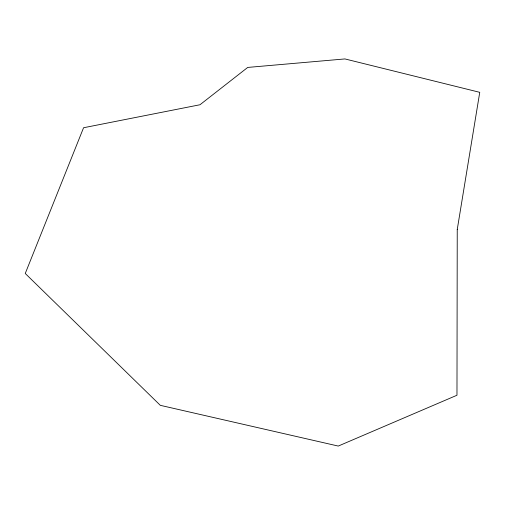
<?xml version="1.0" encoding="UTF-8"?>
<svg xmlns="http://www.w3.org/2000/svg" width="505" height="505" viewBox="0 0 505 505"><rect width="100%" height="100%" fill="white"/><g stroke="black" fill="none" stroke-linecap="round" stroke-linejoin="round"><path stroke-width="0.76" d="M457.24 229.535L456.974 395.238L338.255 446.066L160.312 405.332L25.25 273.483L83.571 127.74L199.974 104.756L247.728 67.424L344.928 58.933L479.75 92.327L457.24 229.535"/></g></svg>
